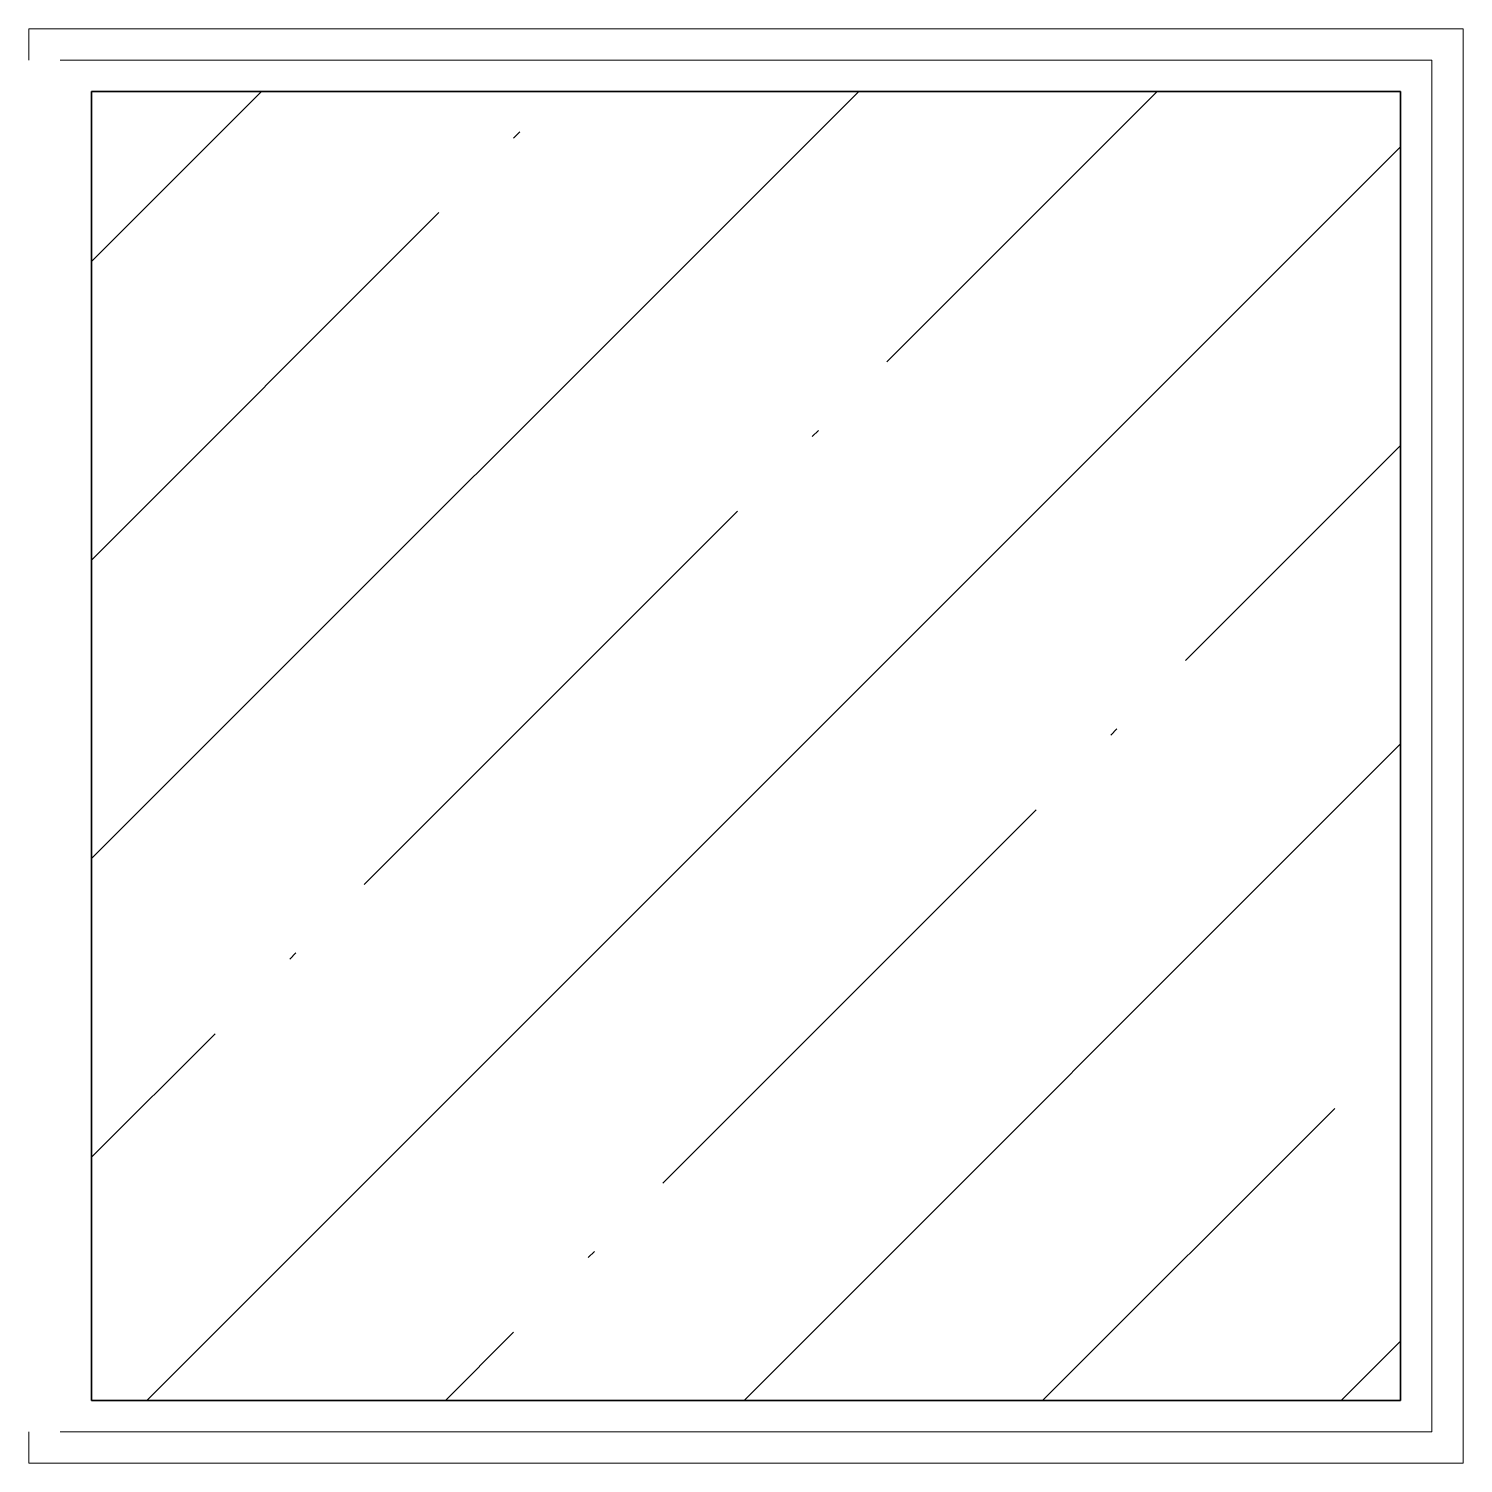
# Model space of a CAD drawing. Header units: millimetres. Extents: x 5993 to 95364, y 94667 to 143522.
# Drawn here: x 46481.89 to 46526.49, y 119198.43 to 119243.03 of the extents above; entities that cross this region are included whole.
import ezdxf

# ---------------------------------------------------------------- set-up
doc = ezdxf.new("R2010")
doc.units = ezdxf.units.MM
for name, color, linetype, lineweight in [('0-2', 7, 'Continuous', 9), ('Несущие колонны', 7, 'Continuous', 9), ('Несущие колонны-1', 7, 'Continuous', 35), ('Стены', 7, 'Continuous', 9)]:
    doc.layers.add(name, color=color, linetype=linetype, lineweight=lineweight)

# ---------------------------------------------------------------- blocks, each defined once
blk = doc.blocks.new('BSC_Колонна _Прямоугольная - 500х500-V58-АИ2_01_План напольных покрытий и плинтусов 1го этажа _Часть 1_')
at = {"layer": 'Несущие колонны'}
h = blk.add_hatch(dxfattribs=at)
h.set_pattern_fill('FP_88', color=256, style=0, pattern_type=2)
h.set_pattern_definition([(45, (-59850, -64750), (-114.04925, 114.04925), []), (45, (-59735.95, -64750), (-114.04925, 114.04925), [201.613, -40.323, 3.353, -36.97])])
h.paths.add_polyline_path([(-250, -250), (250, -250), (250, 250), (-250, 250)], flags=0)
at = {"layer": 'Несущие колонны-1'}
for p, q in [((250, 250), (-250, 250)), ((-250, 250), (-250, -250)), ((250, -250), (250, 250)), ((-250, -250), (250, -250))]:
    blk.add_line(p, q, dxfattribs=at)

msp = doc.modelspace()

# ---------------------------------------------------------------- linework, layer by layer
at = {"layer": 'Стены'}
for p, q in [((46481.889, 119243.034), (46526.493, 119243.034)), ((46481.889, 119243.034), (46481.889, 119242.057)), ((46526.493, 119243.034), (46526.493, 119198.429)), ((46525.516, 119242.057), (46482.865, 119242.057)), ((46525.516, 119199.406), (46525.516, 119242.057)), ((46481.889, 119199.406), (46481.889, 119198.429)), ((46482.865, 119199.406), (46525.516, 119199.406)), ((46526.493, 119198.429), (46481.889, 119198.429))]:
    msp.add_line(p, q, dxfattribs=at)

# ---------------------------------------------------------------- block references
at = {"layer": '0-2', "xscale": 0.08139549610658335, "yscale": 0.08139549610658335, "zscale": 0.08139549610658335}
msp.add_blockref('BSC_Колонна _Прямоугольная - 500х500-V58-АИ2_01_План напольных покрытий и плинтусов 1го этажа _Часть 1_', (46504.191, 119220.732), dxfattribs=at)

doc.saveas('drawing.dxf')
